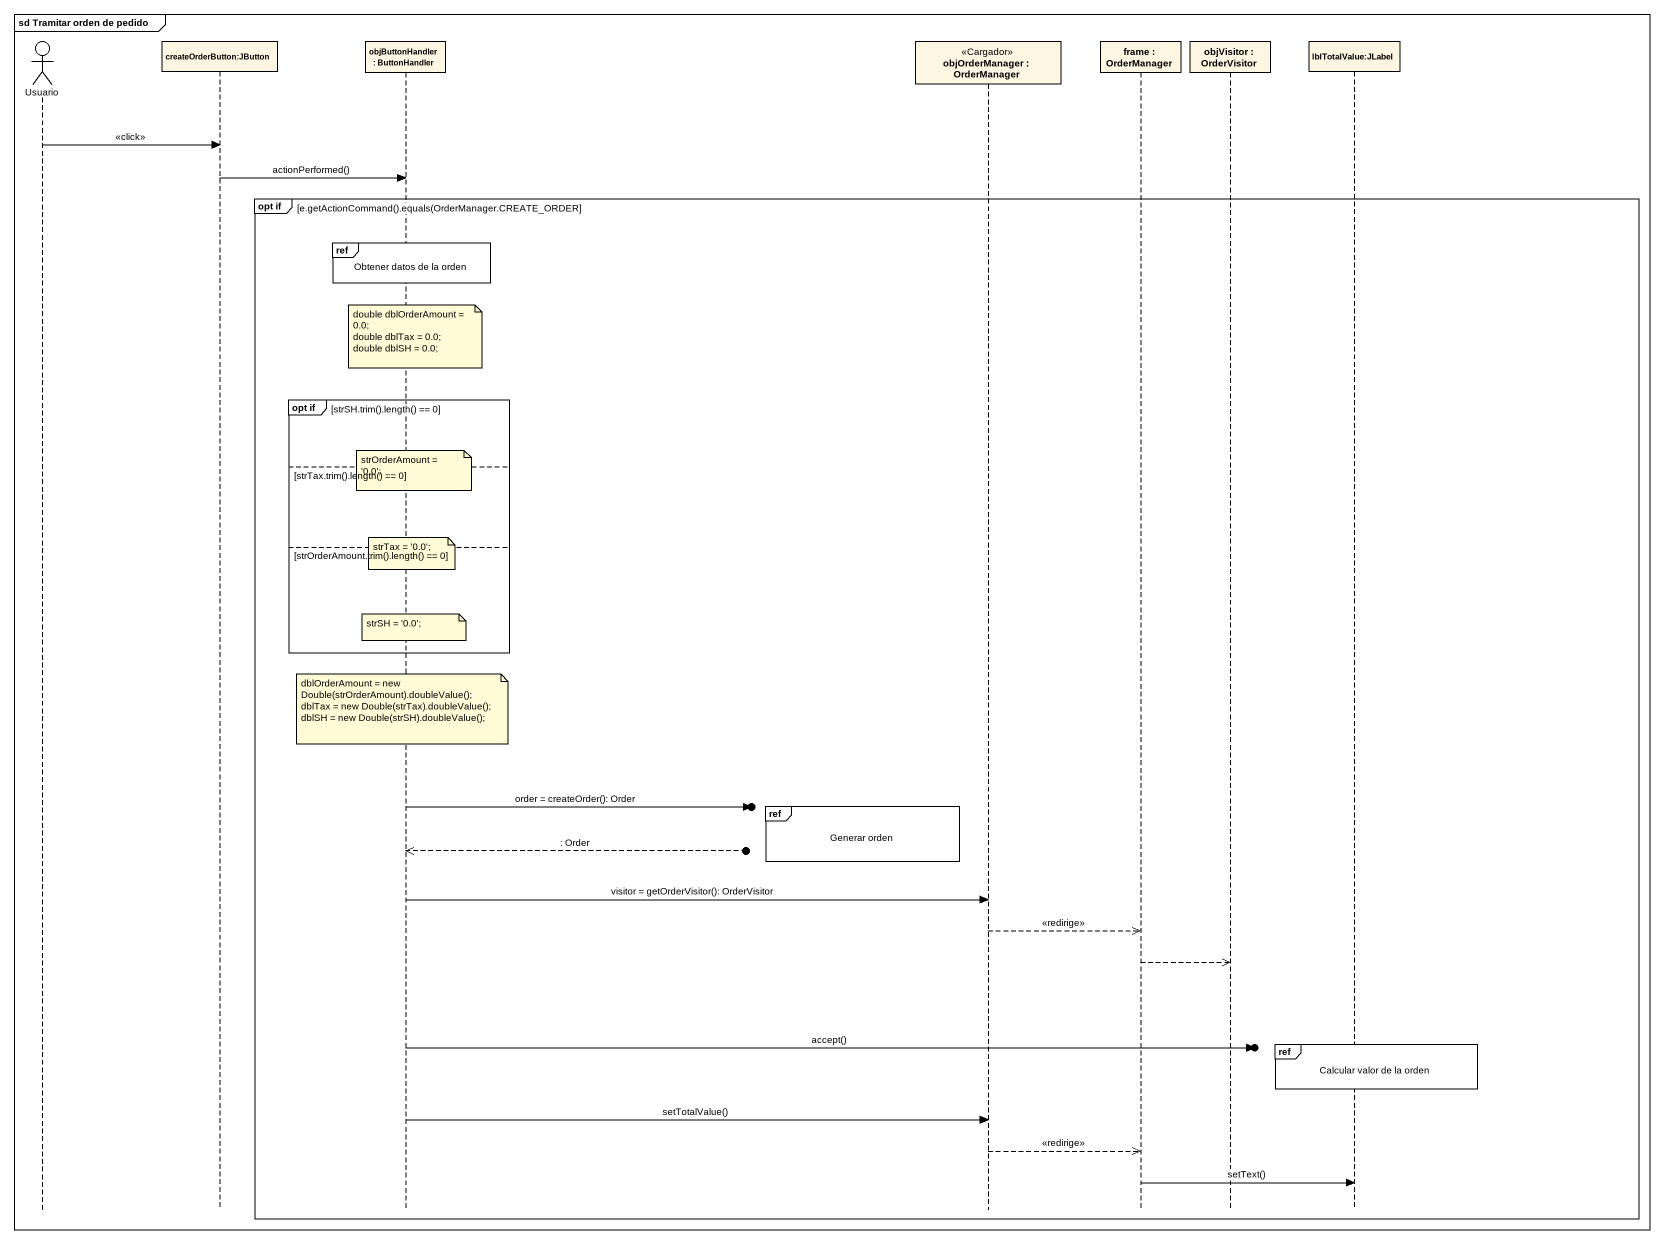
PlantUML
@startuml
mainframe sd Tramitar orden de pedido
hide footbox
actor Usuario
participant "createOrderButton:JButton" as createOrderButton_JButton
participant "objButtonHandler : ButtonHandler" as objButtonHandler
participant "objOrderManager : OrderManager" as objOrderManager <<Cargador>>
participant "frame : OrderManager" as frame_
participant "objVisitor : OrderVisitor" as objVisitor
participant "lblTotalValue:JLabel" as lblTotalValue_JLabel

Usuario -> createOrderButton_JButton : <<click>>
createOrderButton_JButton -> objButtonHandler : actionPerformed()
group opt if [e.getActionCommand().equals(OrderManager.CREATE_ORDER]
  ref over objButtonHandler : Obtener datos de la orden
  note over objButtonHandler
    double dblOrderAmount = 0.0;
    double dblTax = 0.0;
    double dblSH = 0.0;
  end note
  group opt if [strSH.trim().length() == 0]
  else strTax.trim().length() == 0
    note over objButtonHandler : strOrderAmount = '0.0';
  else strOrderAmount.trim().length() == 0
    note over objButtonHandler : strTax = '0.0';
    note over objButtonHandler : strSH = '0.0';
  end
  note over objButtonHandler
    dblOrderAmount = new Double(strOrderAmount).doubleValue();
    dblTax = new Double(strTax).doubleValue();
    dblSH = new Double(strSH).doubleValue();
  end note
  ref over objOrderManager : Generar orden
  objButtonHandler ->o] : order = createOrder(): Order
  objButtonHandler <<--o] : : Order
  objButtonHandler -> objOrderManager : visitor = getOrderVisitor(): OrderVisitor
  objOrderManager -->> frame_ : <<redirige>>
  frame_ -->> objVisitor
  ref over lblTotalValue_JLabel : Calcular valor de la orden
  objButtonHandler ->o] : accept()
  objButtonHandler -> objOrderManager : setTotalValue()
  objOrderManager -->> frame_ : <<redirige>>
  frame_ -> lblTotalValue_JLabel : setText()
end
@enduml
